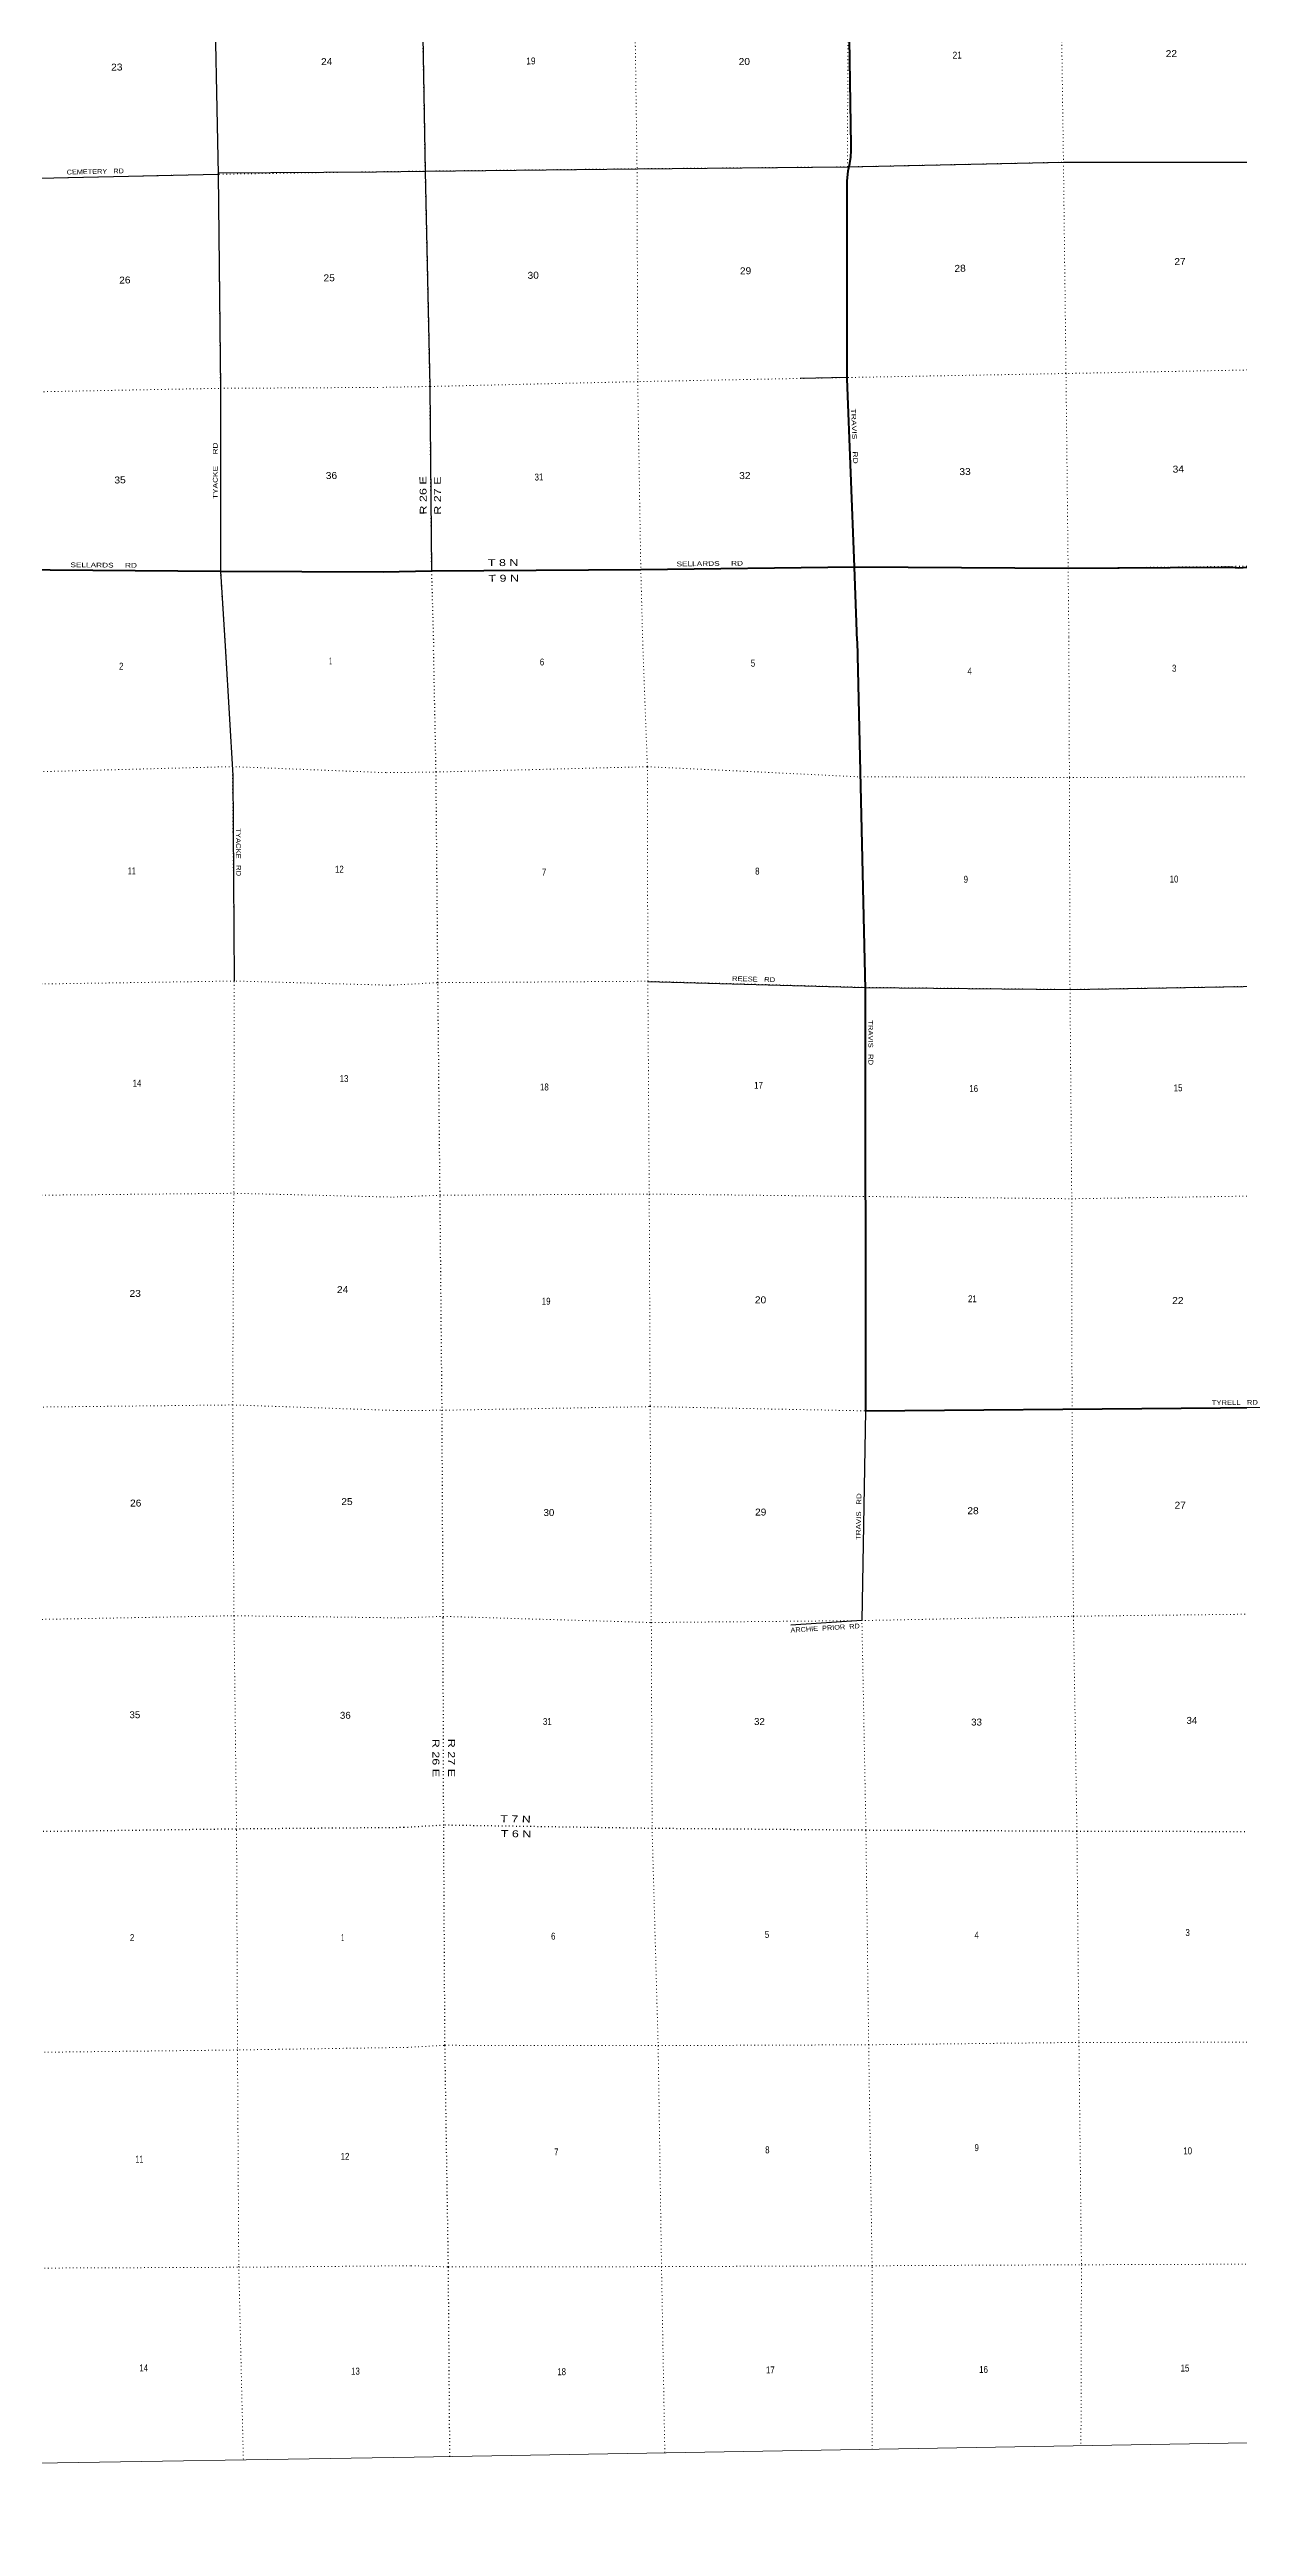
# Model space of a CAD drawing. Header units: feet. Extents: x 245918 to 509309, y -547785 to -360805.
# Drawn here: x 372777 to 402847, y -547785 to -485212 of the extents above; entities that cross this region are included whole.
import ezdxf
from ezdxf.enums import TextEntityAlignment as Align

# ---------------------------------------------------------------- set-up
doc = ezdxf.new("R2010")
doc.units = ezdxf.units.FT
doc.header["$LTSCALE"] = 60
doc.linetypes.add('DOTTED', pattern=[1.5, 0.3, -1.2])
for name, color, linetype, lineweight in [('26', 7, 'Continuous', 40), ('27', 7, 'Continuous', 13), ('29', 7, 'Continuous', 25), ('4', 7, 'Continuous', 13), ('6', 7, 'DOTTED', 25), ('7', 7, 'DOTTED', 13)]:
    doc.layers.add(name, color=color, linetype=linetype, lineweight=lineweight)
doc.layers.add('30', color=7, linetype='Continuous')

msp = doc.modelspace()

# ---------------------------------------------------------------- linework, layer by layer
at = {"layer": '26'}
for points in [[(393120.87, -498281.91), (392930.64, -493527.99), (392934.22, -488541.09), (392960.83, -488278.01), (392996.34, -488093.67), (393025.43, -487929.21), (393037.17, -487762.61), (393034.23, -487633.02), (392959, -482783.4)], [(393120.87, -498281.91), (393122.95, -498281.88), (398516.2, -498315.9), (402385.45, -498287.08), (402644.22, -498292.36), (402828.53, -498301.54), (402943.79, -498297.48), (403869.11, -498254.35), (409274.87, -497765.66), (409343.52, -497762.93)], [(355678.16, -498488.66), (355680.2, -498488.64), (361016.43, -498454.8), (366454.64, -498408.66), (371716.11, -498348.37), (377094.09, -498389.92), (381208.81, -498405.29)], [(381208.81, -498405.24), (382426.73, -498384.66), (387717.9, -498350.6), (393120.87, -498281.91)], [(393184.82, -500153.95), (393121.03, -498285.94), (393120.87, -498281.91)], [(393184.86, -500155.48), (393391.8, -508948.29), (393396.5, -519600.47), (393398.53, -519602.46), (409348.85, -519464.88), (413355.57, -519253.43)]]:
    msp.add_lwpolyline(points, dxfattribs=at)
at = {"layer": '29'}
for p, q in [((377039.33, -488324.02), (381042, -488299.77)), ((392932.42, -493495.49), (391743.88, -493526.84)), ((377094.09, -498389.92), (377222.29, -500421.72))]:
    msp.add_line(p, q, dxfattribs=at)
for points in [[(376832.45, -477663.39), (376931.48, -482983.36), (377039.85, -488363.37), (377094.69, -493770.68), (377094.09, -498389.92)], [(382059.39, -477543.8), (382173.12, -482924.32), (382266.25, -488283.2), (382383.33, -493723.94), (382426.73, -498384.66)], [(381042, -488299.77), (382266.25, -488283.2), (387623.23, -488223.58), (392940.27, -488176.89), (398398.52, -488058.78), (403845.25, -488055.45), (409208.88, -487933.39)], [(349292.73, -488914.53), (350289.2, -488927.73), (355694.02, -488822.09), (360990.41, -488708.8), (366302.88, -488597.16), (371747.6, -488482.59), (377039.85, -488363.37)], [(377222.29, -500421.72), (377408.98, -503548.91), (377445.18, -508740.69)], [(387890.5, -508752.46), (393375.75, -508903.48), (398577.98, -508958.22), (403909.99, -508868.3), (409227.82, -508764.51), (413163.2, -508496.59)], [(393398.53, -519602.46), (393299.45, -524901.28), (391507.52, -525013.49)]]:
    msp.add_lwpolyline(points, dxfattribs=at)
at = {"layer": '4'}
msp.add_lwpolyline([(252658.03, -364975.08), (284238.76, -364605.82), (315818.96, -364193.12), (347398.55, -363736.98), (378977.49, -363237.41), (410555.7, -362694.39), (442133.15, -362107.94), (473709.75, -361478.06), (505285.47, -360804.74), (509308.75, -543581.54), (477481.62, -544260.21), (445653.59, -544895.11), (413824.71, -545486.24), (381995.06, -546033.57), (350164.67, -546537.12), (318333.63, -546996.89), (286501.99, -547412.88), (254669.8, -547785.08)], close=True, dxfattribs=at)
msp.add_lwpolyline([(252658.03, -364975.08), (284238.76, -364605.82), (315818.96, -364193.12), (347398.55, -363736.98), (378977.49, -363237.41), (410555.7, -362694.39), (442133.15, -362107.94), (473709.75, -361478.06), (505285.47, -360804.74), (509308.75, -543581.54), (477481.62, -544260.21), (445653.59, -544895.11), (413824.71, -545486.24), (381995.06, -546033.57), (350164.67, -546537.12), (318333.63, -546996.89), (286501.99, -547412.88), (254669.8, -547785.08)], close=True, dxfattribs=at)
at = {"layer": '6'}
for points in [[(381857.15, -467915.45), (381944.24, -472189.42), (382059.39, -477543.8), (382173.12, -482924.32), (382266.25, -488283.2), (382383.33, -493723.94), (382426.73, -498384.66), (382482.26, -500335.49)], [(381208.81, -498405.24), (382426.73, -498384.66), (387717.9, -498350.6), (393122.95, -498281.88), (398516.2, -498315.9), (403869.11, -498254.35), (409274.87, -497765.66), (412968.66, -497619.01)], [(349441.7, -498759.79), (350290.13, -498535.72), (355678.2, -498488.68), (361016.43, -498454.8), (366454.64, -498408.66), (371716.11, -498348.37), (377094.09, -498389.92), (381206.43, -498405.28)], [(382893.29, -546018.72), (382856.26, -541228.88), (382769.17, -535630.18), (382737.95, -530069.7), (382722.33, -524822.5), (382696.68, -519605.41), (382645.36, -514155.36), (382591.95, -508785.62), (382544.46, -503464.08), (382482.26, -500335.49)], [(381732.54, -530130.89), (377490.25, -530167.14), (372173.28, -530238.32), (366824.57, -530324.34), (361454.36, -530389.35), (356005.54, -530540.8), (350626.62, -530655.52), (349924.59, -530670.86)], [(413554.04, -530351.27), (409411.4, -530259.88), (404059.92, -530239.5), (398734.39, -530225.17), (393406.87, -530198.79), (388003.5, -530152.23), (382737.95, -530069.7), (381732.54, -530130.89)]]:
    msp.add_lwpolyline(points, dxfattribs=at)
at = {"layer": '7'}
for points in [[(376743.1, -467961.52), (376704.04, -472283.83), (376832.45, -477663.39), (376931.43, -482981.35), (377039.85, -488363.37), (377094.69, -493770.68), (377094.09, -498389.92), (377222.29, -500421.72)], [(393184.82, -500153.95), (393122.95, -498281.88), (392929.97, -493497.86), (392940.27, -488176.89), (392959, -482783.4), (392883.38, -477398.01), (392850.07, -472106.14), (392821.02, -467728.42)], [(398165.57, -467652.99), (398206.65, -472480.54), (398277.8, -477755.51), (398322.77, -482667.37), (398398.52, -488058.78), (398463.01, -493396.18), (398516.2, -498315.9), (398534.8, -500063.54)], [(387461.2, -477402.92), (387461.49, -477432.95), (387548.37, -482872.34), (387623.23, -488223.58), (387640.37, -493602.22), (387717.9, -498350.6), (387768.57, -500247.46)], [(381042, -488299.77), (382266.25, -488283.2), (387623.23, -488223.58), (392940.27, -488176.89), (398398.52, -488058.78), (403845.25, -488055.45), (409208.88, -487933.39), (412792.39, -487762.27)], [(381042, -488299.77), (377039.85, -488363.37), (371747.6, -488482.59), (366302.88, -488597.16), (360992.42, -488708.75), (355694.02, -488822.09), (350289.2, -488927.73), (349292.73, -488914.53)], [(412887.6, -493086.48), (409261.09, -493170.6), (403853.18, -493291.62), (398463.01, -493396.18), (392929.97, -493497.86), (387640.37, -493602.22), (382383.33, -493723.94), (381131.93, -493747.56)], [(349374.23, -494300.3), (350324.11, -494249.12), (355761.26, -494154.81), (361036.93, -494102.23), (366433.6, -493990.73), (371818.07, -493871.48), (377094.69, -493770.68), (381131.93, -493747.56)], [(377222.29, -500421.72), (377398.23, -503350.61), (377446.09, -508753.21), (377431.18, -514136.38), (377405.13, -519452.95), (377437.69, -524778.14), (377503.16, -530194.95), (377526.65, -535755.42), (377559.03, -541209.19), (377674.89, -546104.48)], [(387768.57, -500247.46), (387884.15, -503329.83), (387895.58, -508749.72), (387931, -514137.51), (387954.5, -519475.08), (387983.83, -524949.21), (388003.5, -530152.23), (388156.61, -535638.56), (388241.72, -541221.19), (388325.42, -545928.19)], [(393562.1, -545839.72), (393563.31, -541199.37), (393476.2, -535616.73), (393406.87, -530198.79), (393306.28, -524905.96), (393398.53, -519602.46), (393393.67, -514187.44), (393386.69, -508896.78), (393265.32, -503577.17), (393184.86, -500155.48)], [(398534.8, -500063.54), (398548.9, -503605.51), (398564.21, -508952.46), (398607.93, -514246.52), (398615.6, -519465.6), (398651.09, -524795.15), (398738.42, -530195.05), (398789.84, -535556.75), (398852.94, -541173.5), (398840.73, -545749.34)], [(381292.59, -503480.29), (382544.46, -503464.08), (387884.15, -503329.83), (393266.83, -503585.59), (398548.9, -503605.51), (403830.55, -503579.62), (409237.43, -503489.6), (413066.04, -503063.82)], [(349522.6, -504105.81), (350374.86, -503910.09), (355726.37, -503586.13), (361159.66, -503565.14), (366505.62, -503521.38), (371995.49, -503469.64), (377390.5, -503327.42), (381292.59, -503480.29)], [(381381.23, -508849.84), (382591.95, -508785.62), (387895.58, -508749.72), (393394.24, -508903.64), (398560.78, -508957.03), (403910.74, -508865.62), (409165.81, -508768.85), (413163.2, -508496.59)], [(381381.23, -508849.84), (377446.09, -508744.04), (372104.81, -508826), (366568.45, -508853.58), (361203.88, -508909.26), (355773.94, -508929.34), (350425.95, -509215.21), (349604.82, -509538.86)], [(349684.26, -514788.82), (350511.13, -514511.04), (355827.26, -514237), (361271.1, -514284.71), (366623.3, -514180.53), (372126.84, -514159.04), (377430.28, -514106.27), (381469.58, -514202.27)], [(381469.58, -514202.27), (382645.36, -514155.36), (387933.01, -514125.46), (393393.67, -514187.44), (398605.93, -514244.51), (403939.57, -514164.47), (409282.17, -514051.15), (413259.56, -513884.89)], [(381558.6, -519594.05), (382696.71, -519587.34), (387956.47, -519495.16), (393398.53, -519602.46), (398613.9, -519558), (404011.32, -519511.38), (409341.84, -519465.25), (413355.56, -519253.39)], [(381558.6, -519594.05), (377405.13, -519452.95), (372113.01, -519510.76), (366698.88, -519599.09), (361317.82, -519679.88), (355901.21, -519699.51), (350552.5, -519867.21), (349765.34, -520146.8)], [(349845, -525411.81), (350566.19, -525169.18), (355955.66, -525070.27), (361399.91, -525025.49), (366799.15, -524968.84), (372137.7, -524879.05), (377437.69, -524778.14), (381645.07, -524832.43)], [(381645.07, -524832.43), (382724.36, -524794.39), (387983.83, -524949.21), (393293.46, -524901.27), (398649.1, -524791.13), (404062.59, -524727.25), (409358.28, -524645.16), (413454.42, -524781.2)], [(381824.17, -535681.66), (382769.17, -535630.18), (388156.61, -535638.56), (393476.2, -535616.73), (398789.84, -535556.75), (404057.49, -535552.94), (409466.96, -535507.13), (413649.38, -535682.03)], [(381824.17, -535681.66), (377524.4, -535747.44), (372227.29, -535810.1), (366858.05, -535882.56), (361516.83, -535947.05), (356010.69, -535991.83), (350703.95, -536028.74), (350005.82, -536038.92)], [(350087.86, -541460.76), (350795.67, -541448.93), (356037.72, -541361.48), (361558.69, -541317.47), (366915.06, -541285.51), (372287.69, -541259.18), (377559.87, -541237.3), (381915.23, -541198.09)], [(381915.23, -541198.09), (382856.26, -541228.88), (388241.72, -541221.19), (393563.31, -541199.37), (398852.94, -541173.5), (404082.67, -541155.58), (409538.01, -541156.01), (413749.03, -541254.59)]]:
    msp.add_lwpolyline(points, dxfattribs=at)

# ---------------------------------------------------------------- texts
at = {"layer": '27'}
for s, rotation, width, p in [('TRAVIS     RD', 272.291, 1.35, (393030.9, -494282.9)), ('SELLARDS     RD', 359.557, 1.3, (373304.59, -498290.64)), ('SELLARDS     RD', 0.728, 1.3, (388621.05, -498269.11)), ('TRAVIS   RD', 270.348, 1.2, (393465.33, -509734.93)), ('TYRELL   RD', 0.494, 1.2, (402146.13, -519457))]:
    msp.add_text(s, height=120, rotation=rotation, dxfattribs=dict(at, width=width)).set_placement(p)
at = {"layer": '30'}
for s, rotation, width, p in [('CEMETERY   RD', 1.29, 1.15, (373210.79, -488369.61)), ('TYACKE     RD', 89.993, 1.3, (377024.33, -496566.65)), ('ARCHIE  PRIOR  RD', 3.583, 1.15, (391504.52, -525203.33))]:
    msp.add_text(s, height=120, rotation=rotation, dxfattribs=dict(at, width=width)).set_placement(p)
for s, rotation, width, p in [('TYACKE   RD', 270.399, 1.2, (377492.51, -505489.24)), ('REESE   RD', 358.423, 1.2, (390566.77, -508756.11)), ('TRAVIS   RD', 89.012, 1.25, (393282.42, -522276.45))]:
    msp.add_text(s, height=120, rotation=rotation, dxfattribs=dict(at, width=width)).set_placement(p, align=Align.CENTER)
at = {"layer": '6', "width": 1.35}
for s, rotation, p in [('R 26 E', 90.534, (382309.08, -496958.47)), ('R 27 E', 90.534, (382672.3, -496963.02)), ('T 8 N', 0.369, (383854.11, -498263.78)), ('T 9 N', 0.369, (383868.4, -498658.38)), ('R 26 E', 270.171, (382452.54, -527887.72)), ('R 27 E', 270.171, (382846.4, -527886.61)), ('T 7 N', 359.102, (384165.95, -529992.07)), ('T 6 N', 359.102, (384178.36, -530367.17))]:
    msp.add_text(s, height=175, rotation=rotation, dxfattribs=at).set_placement(p)
at = {"layer": '7'}
for s, rotation, width, p in [('23', 1.269, 1.1, (374335.82, -485746.11)), ('24', 1.269, 1.1, (379639.65, -485606.55)), ('19', 1.261, 0.9, (384826.52, -485591.56)), ('20', 1.261, 1.1, (390192.73, -485605)), ('21', 1.261, 0.9, (395598.08, -485443.9)), ('22', 1.261, 1.1, (400985.08, -485405.19)), ('27', 1.261, 1.1, (401201.89, -490657.45)), ('26', 1.269, 1.1, (374539.06, -491126.11)), ('25', 1.269, 1.1, (379702.33, -491071.2)), ('30', 1.261, 1.1, (384857.74, -491005.5)), ('29', 1.261, 1.1, (390225.02, -490893)), ('28', 1.261, 1.1, (395645.73, -490829.38)), ('35', 1.269, 1.1, (374416.98, -496175.75)), ('36', 1.269, 1.1, (379759.5, -496063.45)), ('31', 1.261, 0.85, (385035.06, -496100.79)), ('32', 1.261, 1.1, (390207.08, -496065.2)), ('33', 1.261, 1.1, (395770.13, -495964.28)), ('34', 1.261, 1.1, (401159.35, -495900.89))]:
    msp.add_text(s, height=175, rotation=rotation, dxfattribs=dict(at, width=width)).set_placement(p)
for s, width, p in [('1', 0.4, (379845.25, -500745.11)), ('2', 0.85, (374533.65, -500877.46)), ('6', 0.85, (385166.02, -500772.17)), ('5', 0.85, (390497.91, -500802.55)), ('4', 0.85, (395972.14, -501003.97)), ('3', 0.85, (401142.03, -500929.76)), ('11', 0.65, (374754.41, -506050.37)), ('12', 0.85, (379990.12, -506006.46)), ('7', 0.85, (385219.46, -506079.35)), ('8', 0.85, (390607.74, -506054.34)), ('9', 0.85, (395875.89, -506261.1)), ('10', 0.85, (401081.66, -506255.05)), ('13', 0.85, (380108.38, -511296.7)), ('14', 0.85, (374876.47, -511411.58)), ('18', 0.85, (385170.58, -511508.3)), ('17', 0.85, (390582.88, -511465.6)), ('16', 0.85, (396019.3, -511546.58)), ('15', 0.85, (401184.81, -511529.32)), ('23', 1.1, (374798.08, -516722.69)), ('24', 1.1, (380040.48, -516626.35)), ('19', 0.85, (385216.43, -516919.5)), ('20', 1.1, (390600.77, -516885.51)), ('21', 0.85, (395987.1, -516858.54)), ('22', 1.1, (401146.82, -516901.35)), ('26', 1.1, (374810.64, -522018.56)), ('25', 1.1, (380150.38, -521981.8)), ('30', 1.05, (385259.42, -522258.92)), ('29', 1.1, (390604.51, -522246.28)), ('28', 1.1, (395969.44, -522212.65)), ('27', 1.1, (401205.84, -522073.35)), ('35', 1.05, (374796.61, -527366.67)), ('36', 1.05, (380114.74, -527380.98)), ('31', 0.85, (385246.02, -527536.8)), ('32', 1.05, (390579, -527538.8)), ('33', 1.05, (396065.85, -527551.23)), ('34', 1.05, (401507.27, -527509.47)), ('2', 0.85, (374808.66, -532994.86)), ('1', 0.4, (380151.92, -532995.36)), ('6', 0.85, (385450.19, -532960.66)), ('5', 0.85, (390852.43, -532917.28)), ('4', 0.85, (396149.2, -532935.06)), ('3', 0.85, (401480.82, -532869.07)), ('11', 0.65, (374946, -538594.75)), ('12', 0.85, (380132.18, -538522.73)), ('7', 0.85, (385527.13, -538411.17)), ('8', 0.85, (390861.07, -538357.32)), ('9', 0.85, (396150.7, -538302.73)), ('10', 0.85, (401427.98, -538382.92)), ('14', 0.85, (375045.34, -543866.08)), ('17', 0.85, (390880.49, -543918.18)), ('16', 0.85, (396268.62, -543904.86)), ('15', 0.85, (401357.49, -543870.94)), ('13', 0.85, (380397.09, -543948.74)), ('18', 0.85, (385606.58, -543963.15))]:
    msp.add_text(s, height=175, dxfattribs=dict(at, width=width)).set_placement(p)

doc.saveas('drawing.dxf')
